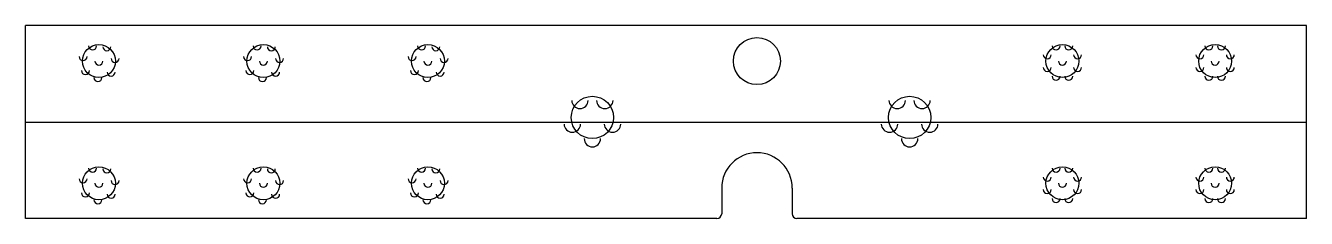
# Model space of a CAD drawing. Header units: millimetres. Extents: x 0 to 272, y 0 to 41.
import ezdxf

# ---------------------------------------------------------------- set-up
doc = ezdxf.new("R2010")
doc.units = ezdxf.units.MM

msp = doc.modelspace()

# ---------------------------------------------------------------- linework, layer by layer
at = {"color": 7, "linetype": 'Continuous', "lineweight": 25}
for p, q in [((272.5, 41), (0, 41)), ((0, 0), (0, 41)), ((272.5, 0), (272.5, 41)), ((147.1, 0), (0, 0)), ((272.5, 0), (164.1, 0))]:
    msp.add_line(p, q, dxfattribs=at)
for p, q in [((0, 20.5), (272.5, 20.5)), ((148.1, 6.46), (148.1, 1)), ((163.1, 6.46), (163.1, 1))]:
    msp.add_line(p, q)
for centre, radius in [((155.6, 33.46), 5), ((15.59, 33.46), 3.5), ((50.59, 33.46), 3.5), ((85.59, 33.46), 3.5), ((220.59, 33.46), 3.5), ((253.09, 33.46), 3.5), ((120.59, 21.46), 4.5), ((188.09, 21.46), 4.5), ((15.59, 7.46), 3.5), ((50.59, 7.46), 3.5), ((85.59, 7.46), 3.5), ((220.59, 7.46), 3.5), ((253.09, 7.46), 3.5)]:
    msp.add_circle(centre, radius)
for centre, radius in [((14.25, 36.69), 0.85), ((17.28, 36.52), 0.85), ((49.25, 36.69), 0.85), ((52.28, 36.52), 0.85), ((84.25, 36.69), 0.85), ((87.28, 36.52), 0.85), ((219.25, 36.69), 0.85), ((221.93, 36.69), 0.85), ((251.75, 36.69), 0.85), ((254.43, 36.69), 0.85), ((12.22, 34.43), 0.85), ((15.59, 33.46), 0.85), ((19.04, 34.04), 0.85), ((47.22, 34.43), 0.85), ((50.59, 33.46), 0.85), ((54.04, 34.04), 0.85), ((82.22, 34.43), 0.85), ((85.59, 33.46), 0.85), ((89.04, 34.04), 0.85), ((217.35, 34.8), 0.85), ((220.59, 33.46), 0.85), ((223.82, 34.8), 0.85), ((249.85, 34.8), 0.85), ((253.09, 33.46), 0.85), ((256.32, 34.8), 0.85), ((12.73, 31.43), 0.85), ((18.2, 31.12), 0.85), ((47.73, 31.43), 0.85), ((53.2, 31.12), 0.85), ((82.73, 31.43), 0.85), ((88.2, 31.12), 0.85), ((217.35, 32.12), 0.85), ((219.25, 30.22), 0.85), ((221.93, 30.22), 0.85), ((223.82, 32.12), 0.85), ((249.85, 32.12), 0.85), ((251.75, 30.22), 0.85), ((254.43, 30.22), 0.85), ((256.32, 32.12), 0.85), ((15.39, 29.96), 0.85), ((50.39, 29.96), 0.85), ((85.39, 29.96), 0.85), ((117.94, 25.1), 1.75), ((123.23, 25.1), 1.75), ((185.44, 25.1), 1.75), ((190.73, 25.1), 1.75), ((116.31, 20.07), 1.75), ((124.87, 20.07), 1.75), ((183.81, 20.07), 1.75), ((192.37, 20.07), 1.75), ((120.59, 16.96), 1.75), ((188.09, 16.96), 1.75), ((12.22, 8.43), 0.85), ((14.25, 10.69), 0.85), ((17.28, 10.52), 0.85), ((47.22, 8.43), 0.85), ((49.25, 10.69), 0.85), ((52.28, 10.52), 0.85), ((82.22, 8.43), 0.85), ((84.25, 10.69), 0.85), ((87.28, 10.52), 0.85), ((217.35, 8.8), 0.85), ((219.25, 10.69), 0.85), ((221.93, 10.69), 0.85), ((223.82, 8.8), 0.85), ((249.85, 8.8), 0.85), ((251.75, 10.69), 0.85), ((254.43, 10.69), 0.85), ((256.32, 8.8), 0.85), ((15.59, 7.46), 0.85), ((19.04, 8.04), 0.85), ((50.59, 7.46), 0.85), ((54.04, 8.04), 0.85), ((85.59, 7.46), 0.85), ((89.04, 8.04), 0.85), ((217.35, 6.12), 0.85), ((220.59, 7.46), 0.85), ((223.82, 6.12), 0.85), ((249.85, 6.12), 0.85), ((253.09, 7.46), 0.85), ((256.32, 6.12), 0.85), ((12.73, 5.43), 0.85), ((15.39, 3.96), 0.85), ((18.2, 5.12), 0.85), ((47.73, 5.43), 0.85), ((50.39, 3.96), 0.85), ((53.2, 5.12), 0.85), ((82.73, 5.43), 0.85), ((85.39, 3.96), 0.85), ((88.2, 5.12), 0.85), ((219.25, 4.22), 0.85), ((221.93, 4.22), 0.85), ((251.75, 4.22), 0.85), ((254.43, 4.22), 0.85)]:
    msp.add_arc(centre, radius, 180, 0, dxfattribs=at)
for centre, radius, start, end in [((155.6, 6.46), 7.5, 0, 180), ((147.1, 1), 1, 270, 0), ((164.1, 1), 1, 180, 270)]:
    msp.add_arc(centre, radius, start, end)

doc.saveas('drawing.dxf')
